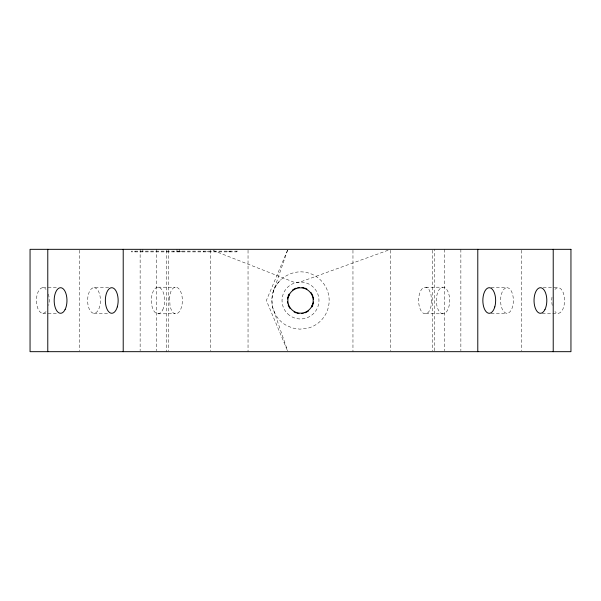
<?xml version="1.0" encoding="UTF-8"?>
<svg xmlns="http://www.w3.org/2000/svg" width="601" height="601" viewBox="0 0 601 601"><rect width="100%" height="100%" fill="white"/><g stroke="black" fill="none" stroke-linecap="round" stroke-linejoin="round"><path stroke-width="0.45" stroke-dasharray="3 2.25" d="M166.327 250.249L166.327 351.675M434.673 350.751L434.673 249.325M287.594 250.204L273.004 292.409L271.847 299.801L272.644 307.239L287.601 350.804M287.541 250.174L266.363 300.5L287.541 350.826M273.004 292.409C276.648 280.276 288.533 271.607 301.199 271.847A28.66 28.66 0 0 1 307.239 328.356L299.801 329.153L292.409 327.996L285.573 324.961A28.66 28.66 0 0 1 280.735 279.743M388.088 250.271L300.147 282.034L295.384 282.755L212.01 250.001M425.756 287.225L443.005 287.195M157.995 313.805L175.244 313.775M237.59 251.135L131.454 251.135L131.454 251.879L236.681 251.879L236.681 251.135M42.844 287.706L57.771 287.706M94.026 287.706A12.794 6.401 -90 0 1 99.563 306.901A12.794 6.401 -90 0 1 88.482 306.901A12.794 6.401 -90 0 1 94.026 287.706L108.954 287.706M491.115 287.706L506.974 287.706A12.794 6.393 -90 0 1 512.518 306.901A12.794 6.393 -90 0 1 501.437 306.901A12.794 6.393 -90 0 1 506.974 287.706M543.229 287.706L558.156 287.706M42.844 313.294L57.771 313.294M94.026 313.294L108.954 313.294M491.115 313.294L506.974 313.294M542.29 313.294L558.156 313.294M157.995 287.195L175.244 287.225M425.756 313.775L443.005 313.805A13.305 6.656 90 0 0 448.767 293.851A13.305 6.656 90 0 0 437.243 293.844A13.305 6.656 90 0 0 443.005 313.805M521.413 250.264L521.413 350.736M460.862 249.325L460.862 350.736M444.485 249.325L444.485 350.736M432.765 250.264L432.765 350.736M390.725 250.264L390.725 350.736M352.96 250.264L352.96 351.675M248.04 250.264L248.04 351.675M230.761 251.135L230.746 251.879M229.342 251.135L229.342 251.879M228.064 251.135L228.064 251.879M210.275 250.264L210.275 350.736M207.428 251.135L207.428 251.879M203.904 251.135L203.904 251.879M181.352 251.135L181.352 251.879M180.45 251.135L180.45 251.879M179.707 249.325L179.707 251.879M179.504 251.135L179.504 251.879M178.805 251.135L178.805 251.879M177.318 251.135L177.318 251.879M176.957 249.325L176.957 251.879M173.404 251.135L173.404 251.879M173.358 251.135L173.358 251.879M168.235 250.264L168.235 350.736M156.515 249.325L156.515 350.736M142.865 249.325L142.865 251.879M140.379 251.135L140.379 251.879M140.138 249.325L140.138 350.736M134.985 251.135L134.985 251.879M79.587 250.264L79.587 350.736M46.044 311.581A12.794 6.401 90 0 1 36.451 300.5A12.794 6.401 90 0 1 46.044 289.419M48.388 294.099A12.794 6.401 90 0 1 48.756 305.398M554.956 289.419A12.794 6.393 -90 0 1 563.054 292.274A12.794 6.393 -90 0 1 563.054 308.726A12.794 6.393 -90 0 1 554.956 311.581M552.244 305.398A12.794 6.393 -90 0 1 552.244 295.602M169.587 297.255L170.083 306.878L172.089 311.641A13.305 6.656 90 0 0 180.743 309.237A13.305 6.656 90 0 0 180.743 291.763A13.305 6.656 90 0 0 172.089 289.359L170.909 291.447L169.587 297.255M431.563 300.5L430.917 306.878L428.911 311.641A13.305 6.656 -90 0 1 420.257 309.237A13.305 6.656 -90 0 1 420.257 291.763A13.305 6.656 -90 0 1 428.911 289.351L430.917 294.122L431.563 300.5M162.698 309.906A13.305 6.656 -90 0 0 159.716 287.646A13.305 6.656 -90 0 0 151.572 303.941A13.305 6.656 -90 0 0 162.698 309.906M287.699 313.812A18.466 18.466 0 0 0 318.432 304.94A18.466 18.466 0 0 0 295.384 282.755A18.466 18.466 0 0 0 287.699 313.812"/><path stroke-width="0.9" d="M288.21 297.45L289.419 294.37M311.634 306.63L312.843 303.55A12.689 12.689 0 0 0 297.007 288.307A12.689 12.689 0 0 0 291.725 309.643A12.689 12.689 0 0 0 312.843 303.55M553.221 249.325L553.221 351.675M477.787 249.325L477.787 351.675M123.213 249.325L123.213 351.675M47.779 249.325L47.779 351.675M313.512 302.048A13.102 13.102 0 0 1 313.196 303.738M312.956 304.557A13.102 13.102 0 0 1 311.927 306.908M308.606 310.792A13.102 13.102 0 0 1 304.857 312.858M303.22 313.316A13.102 13.102 0 0 1 301.514 313.564M298.952 313.512A13.102 13.102 0 0 1 297.262 313.196M296.443 312.956A13.102 13.102 0 0 1 294.092 311.927M290.208 308.606A13.102 13.102 0 0 1 288.142 304.857M287.684 303.22A13.102 13.102 0 0 1 287.436 301.514M287.488 298.952A13.102 13.102 0 0 1 287.804 297.262M288.044 296.443A13.102 13.102 0 0 1 289.073 294.092M292.394 290.208A13.102 13.102 0 0 1 296.143 288.142M297.78 287.684A13.102 13.102 0 0 1 299.486 287.436M302.048 287.488A13.102 13.102 0 0 1 303.738 287.804M304.557 288.044A13.102 13.102 0 0 1 306.908 289.073M310.792 292.394A13.102 13.102 0 0 1 312.858 296.143M313.113 296.954A13.102 13.102 0 0 1 313.564 299.486M570.95 249.325L30.05 249.325L30.05 351.675L570.95 351.675L570.95 249.325M117.293 306.901A12.794 6.401 -90 0 0 111.756 287.706A12.794 6.401 -90 0 0 106.212 306.901A12.794 6.401 -90 0 0 117.293 306.901M65.096 309.545A12.794 6.401 -90 0 0 62.226 288.142A12.794 6.401 -90 0 0 54.391 303.813A12.794 6.401 -90 0 0 65.096 309.545M494.788 306.901A12.794 6.393 -90 0 0 489.244 287.706A12.794 6.393 -90 0 0 483.707 306.901A12.794 6.393 -90 0 0 494.788 306.901M544.949 309.545A12.794 6.393 -90 0 0 542.079 288.142A12.794 6.393 -90 0 0 534.251 303.813A12.794 6.393 -90 0 0 544.949 309.545"/></g></svg>
